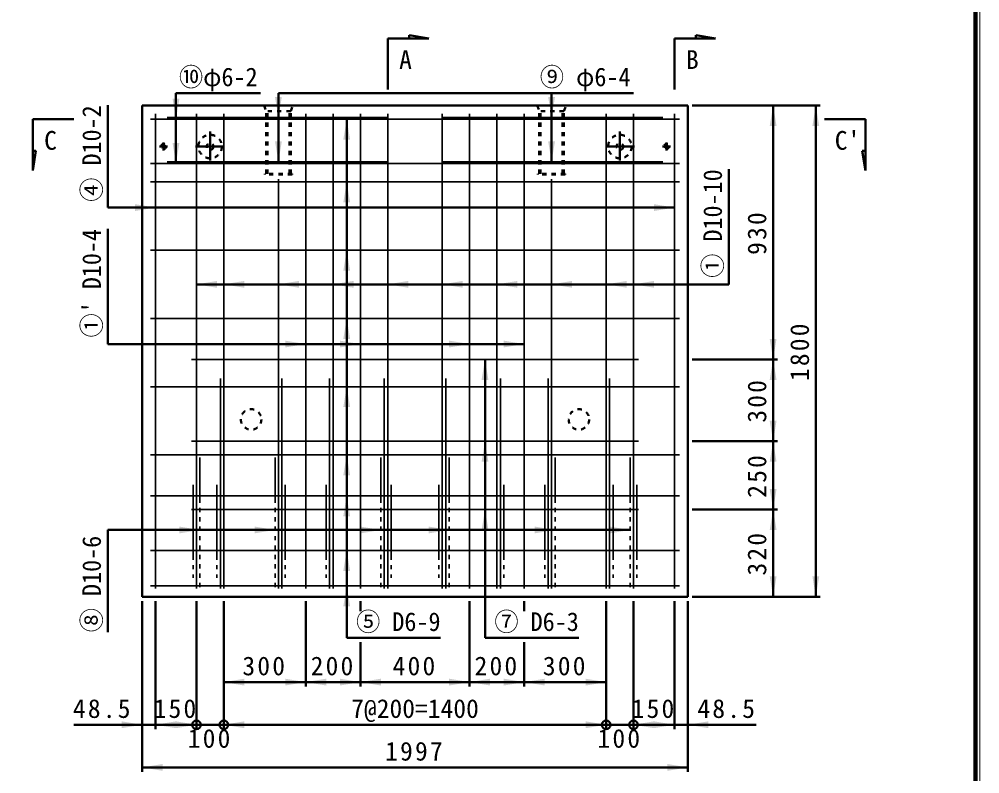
# Model space of a CAD drawing. Units: millimetres, scale not verified. Extents: x 100 to 4105, y 100 to 2870.
# Drawn here: x 2980 to 4105, y 738 to 1623 of the extents above; entities that cross this region are included whole.
import ezdxf
from ezdxf.enums import TextEntityAlignment as Align

# ---------------------------------------------------------------- set-up
doc = ezdxf.new("R2010")
doc.units = ezdxf.units.MM
doc.header["$LTSCALE"] = 5
doc.linetypes.add('USER2', pattern=[13.4, 10, -1.2, 1, -1.2])
doc.linetypes.add('USER3', pattern=[2.2, 1, -1.2])
doc.layers.add('V-nasSTD', color=7, linetype='Continuous', lineweight=50)
doc.styles.add('ＭＳ ゴシック', font='')
doc.styles.get('ＭＳ ゴシック').set_extended_font_data('MS Gothic')

msp = doc.modelspace()

# ---------------------------------------------------------------- hatches: boundary and pattern name
at = {"layer": 'V-nasSTD'}
for points in [[(3283.381, 1531.786), (3287.381, 1531.786), (3283.381, 1507.786), (3279.381, 1531.786)], [(3603.381, 1531.786), (3607.381, 1531.786), (3603.381, 1507.786), (3599.381, 1531.786)], [(3163.381, 1529.866), (3167.381, 1529.866), (3163.381, 1505.866), (3159.381, 1529.866)], [(3862.901, 1497.866), (3866.901, 1497.866), (3862.901, 1521.866), (3858.901, 1497.866)], [(3912.901, 1497.866), (3916.901, 1497.866), (3912.901, 1521.866), (3908.901, 1497.866)], [(3363.381, 1481.866), (3367.381, 1481.866), (3363.381, 1505.866), (3359.381, 1481.866)], [(3163.381, 1478.026), (3167.381, 1478.026), (3163.381, 1454.026), (3159.381, 1478.026)], [(3283.381, 1479.946), (3287.381, 1479.946), (3283.381, 1455.946), (3279.381, 1479.946)], [(3603.381, 1479.946), (3607.381, 1479.946), (3603.381, 1455.946), (3599.381, 1479.946)], [(3363.381, 1408.266), (3367.381, 1408.266), (3363.381, 1432.266), (3359.381, 1408.266)], [(3115.381, 1402.266), (3115.381, 1398.266), (3139.381, 1402.266), (3115.381, 1406.266)], [(3723.381, 1402.266), (3723.381, 1398.266), (3747.381, 1402.266), (3723.381, 1406.266)], [(3363.381, 1328.266), (3367.381, 1328.266), (3363.381, 1352.266), (3359.381, 1328.266)], [(3211.381, 1312.266), (3211.381, 1308.266), (3187.381, 1312.266), (3211.381, 1316.266)], [(3243.381, 1312.266), (3243.381, 1308.266), (3219.381, 1312.266), (3243.381, 1316.266)], [(3307.381, 1312.266), (3307.381, 1308.266), (3283.381, 1312.266), (3307.381, 1316.266)], [(3371.381, 1312.266), (3371.381, 1308.266), (3347.381, 1312.266), (3371.381, 1316.266)], [(3435.381, 1312.266), (3435.381, 1308.266), (3411.381, 1312.266), (3435.381, 1316.266)], [(3499.381, 1312.266), (3499.381, 1308.266), (3475.381, 1312.266), (3499.381, 1316.266)], [(3563.381, 1312.266), (3563.381, 1308.266), (3539.381, 1312.266), (3563.381, 1316.266)], [(3627.381, 1312.266), (3627.381, 1308.266), (3603.381, 1312.266), (3627.381, 1316.266)], [(3691.381, 1312.266), (3691.381, 1308.266), (3667.381, 1312.266), (3691.381, 1316.266)], [(3723.381, 1312.266), (3723.381, 1308.266), (3699.381, 1312.266), (3723.381, 1316.266)], [(3363.381, 1248.266), (3367.381, 1248.266), (3363.381, 1272.266), (3359.381, 1248.266)], [(3291.381, 1242.266), (3291.381, 1238.266), (3315.381, 1242.266), (3291.381, 1246.266)], [(3355.381, 1242.266), (3355.381, 1238.266), (3379.381, 1242.266), (3355.381, 1246.266)], [(3483.381, 1242.266), (3483.381, 1238.266), (3507.381, 1242.266), (3483.381, 1246.266)], [(3547.381, 1242.266), (3547.381, 1238.266), (3571.381, 1242.266), (3547.381, 1246.266)], [(3862.901, 1248.266), (3866.901, 1248.266), (3862.901, 1224.266), (3858.901, 1248.266)], [(3525.381, 1200.266), (3529.381, 1200.266), (3525.381, 1224.266), (3521.381, 1200.266)], [(3862.901, 1200.266), (3866.901, 1200.266), (3862.901, 1224.266), (3858.901, 1200.266)], [(3363.381, 1168.266), (3367.381, 1168.266), (3363.381, 1192.266), (3359.381, 1168.266)], [(3862.901, 1152.266), (3866.901, 1152.266), (3862.901, 1128.266), (3858.901, 1152.266)], [(3525.381, 1104.266), (3529.381, 1104.266), (3525.381, 1128.266), (3521.381, 1104.266)], [(3862.901, 1104.266), (3866.901, 1104.266), (3862.901, 1128.266), (3858.901, 1104.266)], [(3363.381, 1088.266), (3367.381, 1088.266), (3363.381, 1112.266), (3359.381, 1088.266)], [(3862.901, 1072.266), (3866.901, 1072.266), (3862.901, 1048.266), (3858.901, 1072.266)], [(3363.381, 1040.266), (3367.381, 1040.266), (3363.381, 1064.266), (3359.381, 1040.266)], [(3525.381, 1024.266), (3529.381, 1024.266), (3525.381, 1048.266), (3521.381, 1024.266)], [(3862.901, 1024.266), (3866.901, 1024.266), (3862.901, 1048.266), (3858.901, 1024.266)], [(3167.381, 1024.266), (3167.381, 1020.266), (3191.381, 1024.266), (3167.381, 1028.266)], [(3255.381, 1024.266), (3255.381, 1020.266), (3279.381, 1024.266), (3255.381, 1028.266)], [(3379.381, 1024.266), (3379.381, 1020.266), (3403.381, 1024.266), (3379.381, 1028.266)], [(3459.381, 1024.266), (3459.381, 1020.266), (3483.381, 1024.266), (3459.381, 1028.266)], [(3583.381, 1024.266), (3583.381, 1020.266), (3607.381, 1024.266), (3583.381, 1028.266)], [(3671.381, 1024.266), (3671.381, 1020.266), (3695.381, 1024.266), (3671.381, 1028.266)], [(3363.381, 976.266), (3367.381, 976.266), (3363.381, 1000.266), (3359.381, 976.266)], [(3862.901, 969.866), (3866.901, 969.866), (3862.901, 945.866), (3858.901, 969.866)], [(3912.901, 969.866), (3916.901, 969.866), (3912.901, 945.866), (3908.901, 969.866)], [(3363.381, 934.666), (3367.381, 934.666), (3363.381, 958.666), (3359.381, 934.666)], [(3243.381, 845.866), (3243.381, 841.866), (3219.381, 845.866), (3243.381, 849.866)], [(3291.381, 845.866), (3291.381, 841.866), (3315.381, 845.866), (3291.381, 849.866)], [(3339.381, 845.866), (3339.381, 841.866), (3315.381, 845.866), (3339.381, 849.866)], [(3355.381, 845.866), (3355.381, 841.866), (3379.381, 845.866), (3355.381, 849.866)], [(3403.381, 845.866), (3403.381, 841.866), (3379.381, 845.866), (3403.381, 849.866)], [(3483.381, 845.866), (3483.381, 841.866), (3507.381, 845.866), (3483.381, 849.866)], [(3531.381, 845.866), (3531.381, 841.866), (3507.381, 845.866), (3531.381, 849.866)], [(3547.381, 845.866), (3547.381, 841.866), (3571.381, 845.866), (3547.381, 849.866)], [(3595.381, 845.866), (3595.381, 841.866), (3571.381, 845.866), (3595.381, 849.866)], [(3643.381, 845.866), (3643.381, 841.866), (3667.381, 845.866), (3643.381, 849.866)], [(3099.861, 795.866), (3099.861, 791.866), (3123.861, 795.866), (3099.861, 799.866)], [(3163.381, 795.866), (3163.381, 791.866), (3139.381, 795.866), (3163.381, 799.866)], [(3163.381, 795.866), (3163.381, 791.866), (3187.381, 795.866), (3163.381, 799.866)], [(3243.381, 795.866), (3243.381, 791.866), (3219.381, 795.866), (3243.381, 799.866)], [(3243.381, 795.866), (3243.381, 791.866), (3219.381, 795.866), (3243.381, 799.866)], [(3643.381, 795.866), (3643.381, 791.866), (3667.381, 795.866), (3643.381, 799.866)], [(3723.381, 795.866), (3723.381, 791.866), (3699.381, 795.866), (3723.381, 799.866)], [(3723.381, 795.866), (3723.381, 791.866), (3747.381, 795.866), (3723.381, 799.866)], [(3786.901, 795.866), (3786.901, 791.866), (3762.901, 795.866), (3786.901, 799.866)], [(3147.861, 745.866), (3147.861, 741.866), (3123.861, 745.866), (3147.861, 749.866)], [(3738.901, 745.866), (3738.901, 741.866), (3762.901, 745.866), (3738.901, 749.866)]]:
    msp.add_hatch(color=256, dxfattribs=at).paths.add_polyline_path(points)

# ---------------------------------------------------------------- linework, layer by layer
at = {"layer": 'V-nasSTD', "lineweight": 100}
msp.add_line((4100, 105), (4100, 2865), dxfattribs=at)
at = {"layer": 'V-nasSTD'}
for p, q in [((3411.381, 1540.586), (3411.381, 1600.586)), ((3436.381, 1600.586), (3411.381, 1600.586)), ((3436.381, 1600.586), (3436.381, 1604.426)), ((3436.381, 1604.426), (3459.421, 1600.586)), ((3436.381, 1600.586), (3459.421, 1600.586)), ((3747.381, 1540.586), (3747.381, 1600.586)), ((3772.381, 1600.586), (3747.381, 1600.586)), ((3772.381, 1600.586), (3772.381, 1604.426)), ((3772.381, 1604.426), (3795.421, 1600.586)), ((3772.381, 1600.586), (3795.421, 1600.586)), ((3163.381, 1536.586), (3163.381, 1454.026)), ((3163.381, 1536.586), (3262.493, 1536.586)), ((3283.381, 1536.586), (3283.381, 1455.946)), ((3283.381, 1536.586), (3699.381, 1536.586)), ((3603.381, 1536.586), (3603.381, 1455.946)), ((3083.381, 1402.266), (3083.381, 1522.266)), ((3123.861, 1521.866), (3123.861, 945.866)), ((3762.901, 1521.866), (3123.861, 1521.866)), ((3762.901, 945.866), (3762.901, 1521.866)), ((3767.901, 1521.866), (3917.901, 1521.866)), ((3862.901, 1521.866), (3862.901, 1224.266)), ((3912.901, 1521.866), (3912.901, 945.866)), ((2995.533, 1468.906), (2995.533, 1505.866)), ((3043.573, 1505.866), (2995.533, 1505.866)), ((3363.381, 897.866), (3363.381, 1505.866)), ((3922.901, 1505.866), (3970.941, 1505.866)), ((3970.941, 1468.906), (3970.941, 1505.866)), ((2995.533, 1468.906), (2999.373, 1468.906)), ((2999.373, 1468.906), (2995.533, 1445.866)), ((2995.533, 1468.906), (2995.533, 1445.866)), ((3970.941, 1468.906), (3967.101, 1468.906)), ((3967.101, 1468.906), (3970.941, 1445.866)), ((3970.941, 1468.906), (3970.941, 1445.866)), ((3810.901, 1312.266), (3810.901, 1447.266)), ((3747.381, 1402.266), (3083.381, 1402.266)), ((3083.381, 1242.266), (3083.381, 1377.266)), ((3810.901, 1312.266), (3187.381, 1312.266)), ((3571.381, 1242.266), (3083.381, 1242.266)), ((3525.381, 897.866), (3525.381, 1224.266)), ((3767.901, 1224.266), (3867.901, 1224.266)), ((3862.901, 1224.266), (3862.901, 1128.266)), ((3767.901, 1128.266), (3867.901, 1128.266)), ((3862.901, 1128.266), (3862.901, 1048.266)), ((3767.901, 1048.266), (3867.901, 1048.266)), ((3862.901, 945.866), (3862.901, 1048.266)), ((3083.381, 904.266), (3083.381, 1024.266)), ((3695.381, 1024.266), (3083.381, 1024.266)), ((3123.861, 945.866), (3762.901, 945.866)), ((3767.901, 945.866), (3917.901, 945.866)), ((3123.861, 940.866), (3123.861, 740.866)), ((3139.381, 940.866), (3139.381, 790.866)), ((3187.381, 940.866), (3187.381, 790.866)), ((3219.381, 940.866), (3219.381, 790.866)), ((3315.381, 940.866), (3315.381, 840.866)), ((3379.381, 940.866), (3379.381, 928.866)), ((3507.381, 940.866), (3507.381, 840.866)), ((3571.381, 940.866), (3571.381, 928.866)), ((3667.381, 940.866), (3667.381, 790.866)), ((3699.381, 940.866), (3699.381, 790.866)), ((3747.381, 940.866), (3747.381, 790.866)), ((3762.901, 940.866), (3762.901, 740.866)), ((3363.381, 897.866), (3473.381, 897.866)), ((3379.381, 892.866), (3379.381, 840.866)), ((3525.381, 897.866), (3635.381, 897.866)), ((3571.381, 892.866), (3571.381, 840.866)), ((3219.381, 845.866), (3315.381, 845.866)), ((3379.381, 845.866), (3315.381, 845.866)), ((3507.381, 845.866), (3379.381, 845.866)), ((3571.381, 845.866), (3507.381, 845.866)), ((3667.381, 845.866), (3571.381, 845.866)), ((3043.861, 795.866), (3123.861, 795.866)), ((3123.861, 795.866), (3139.381, 795.866)), ((3139.381, 795.866), (3187.381, 795.866)), ((3187.381, 795.866), (3219.381, 795.866)), ((3219.381, 795.866), (3667.381, 795.866)), ((3699.381, 795.866), (3667.381, 795.866)), ((3747.381, 795.866), (3699.381, 795.866)), ((3762.901, 795.866), (3747.381, 795.866)), ((3842.901, 795.866), (3762.901, 795.866)), ((3123.861, 745.866), (3762.901, 745.866))]:
    msp.add_line(p, q, dxfattribs=at)
at = {"layer": 'V-nasSTD', "linetype": 'USER3'}
for p, q in [((3266.581, 1521.866), (3268.981, 1515.466)), ((3297.781, 1515.466), (3300.181, 1521.866)), ((3586.581, 1521.866), (3588.981, 1515.466)), ((3617.781, 1515.466), (3620.181, 1521.866)), ((3268.981, 1441.866), (3268.981, 1515.466)), ((3297.781, 1515.466), (3268.981, 1515.466)), ((3270.581, 1441.866), (3270.581, 1515.466)), ((3296.181, 1441.866), (3296.181, 1515.466)), ((3297.781, 1441.866), (3297.781, 1515.466)), ((3588.981, 1441.866), (3588.981, 1515.466)), ((3617.781, 1515.466), (3588.981, 1515.466)), ((3590.581, 1441.866), (3590.581, 1515.466)), ((3616.181, 1441.866), (3616.181, 1515.466)), ((3617.781, 1441.866), (3617.781, 1515.466)), ((3299.381, 1441.866), (3267.381, 1441.866)), ((3267.381, 1441.226), (3267.381, 1441.866)), ((3299.381, 1441.226), (3267.381, 1441.226)), ((3299.381, 1441.226), (3299.381, 1441.866)), ((3619.381, 1441.866), (3587.381, 1441.866)), ((3587.381, 1441.226), (3587.381, 1441.866)), ((3619.381, 1441.226), (3587.381, 1441.226)), ((3619.381, 1441.226), (3619.381, 1441.866))]:
    msp.add_line(p, q, dxfattribs=at)
at = {"layer": 'V-nasSTD', "lineweight": 35}
for p, q in [((3139.381, 1512.266), (3139.381, 955.466)), ((3187.381, 1512.266), (3187.381, 955.466)), ((3219.381, 1512.266), (3219.381, 955.466)), ((3315.381, 1512.266), (3315.381, 955.466)), ((3347.381, 1512.266), (3347.381, 955.466)), ((3379.381, 1512.266), (3379.381, 955.466)), ((3411.381, 1512.266), (3411.381, 955.466)), ((3475.381, 1512.266), (3475.381, 955.466)), ((3507.381, 1512.266), (3507.381, 955.466)), ((3539.381, 1512.266), (3539.381, 955.466)), ((3571.381, 1512.266), (3571.381, 955.466)), ((3667.381, 1512.266), (3667.381, 955.466)), ((3699.381, 1512.266), (3699.381, 955.466)), ((3747.381, 1512.266), (3747.381, 955.466)), ((3133.461, 1505.866), (3753.301, 1505.866)), ((3152.981, 1507.786), (3411.381, 1507.786)), ((3733.781, 1507.786), (3475.381, 1507.786)), ((3133.461, 1454.026), (3753.301, 1454.026)), ((3152.981, 1455.946), (3411.381, 1455.946)), ((3733.781, 1455.946), (3475.381, 1455.946)), ((3133.461, 1432.266), (3753.301, 1432.266)), ((3283.381, 1435.466), (3283.381, 955.466)), ((3603.381, 1435.466), (3603.381, 955.466)), ((3133.461, 1352.266), (3753.301, 1352.266)), ((3133.461, 1272.266), (3753.301, 1272.266)), ((3181.461, 1224.266), (3705.301, 1224.266)), ((3215.381, 1201.866), (3215.381, 955.466)), ((3287.381, 1201.866), (3287.381, 955.466)), ((3343.381, 1201.866), (3343.381, 955.466)), ((3407.381, 1201.866), (3407.381, 955.466)), ((3479.381, 1201.866), (3479.381, 955.466)), ((3543.381, 1201.866), (3543.381, 955.466)), ((3599.381, 1201.866), (3599.381, 955.466)), ((3671.381, 1201.866), (3671.381, 955.466)), ((3133.461, 1192.266), (3753.301, 1192.266)), ((3181.461, 1128.266), (3705.301, 1128.266)), ((3133.461, 1112.266), (3753.301, 1112.266)), ((3191.381, 1109.177), (3191.381, 1061.177)), ((3279.381, 1109.177), (3279.381, 1061.177)), ((3403.381, 1109.177), (3403.381, 1061.177)), ((3483.381, 1109.177), (3483.381, 1061.177)), ((3607.381, 1109.177), (3607.381, 1061.177)), ((3695.381, 1109.177), (3695.381, 1061.177)), ((3183.381, 1076.992), (3183.381, 994.112)), ((3211.381, 1076.992), (3211.381, 994.112)), ((3291.381, 1076.992), (3291.381, 994.112)), ((3339.381, 1076.992), (3339.381, 994.112)), ((3415.381, 1076.992), (3415.381, 994.112)), ((3471.381, 1076.992), (3471.381, 994.112)), ((3547.381, 1076.992), (3547.381, 994.112)), ((3595.381, 1076.992), (3595.381, 994.112)), ((3675.381, 1076.992), (3675.381, 994.112)), ((3703.381, 1076.992), (3703.381, 994.112)), ((3133.461, 1064.266), (3753.301, 1064.266)), ((3181.461, 1048.266), (3705.301, 1048.266)), ((3133.461, 1000.266), (3753.301, 1000.266)), ((3133.461, 958.666), (3753.301, 958.666))]:
    msp.add_line(p, q, dxfattribs=at)
at = {"layer": 'V-nasSTD', "linetype": 'USER2'}
for p, q in [((3203.381, 1491.306), (3203.381, 1457.386)), ((3683.381, 1491.306), (3683.381, 1457.386)), ((3148.821, 1469.066), (3148.821, 1478.666)), ((3737.941, 1469.066), (3737.941, 1478.666)), ((3144.021, 1473.866), (3153.621, 1473.866)), ((3186.421, 1473.866), (3220.341, 1473.866)), ((3666.421, 1473.866), (3700.341, 1473.866)), ((3733.141, 1473.866), (3742.741, 1473.866))]:
    msp.add_line(p, q, dxfattribs=at)
at = {"layer": 'V-nasSTD', "linetype": 'USER3', "lineweight": 35}
for p, q in [((3191.381, 1061.177), (3191.381, 952.906)), ((3279.381, 1061.177), (3279.381, 952.906)), ((3403.381, 1061.177), (3403.381, 952.906)), ((3483.381, 1061.177), (3483.381, 952.906)), ((3607.381, 1061.177), (3607.381, 952.906)), ((3695.381, 1061.177), (3695.381, 952.906)), ((3183.381, 994.112), (3183.381, 968.266)), ((3211.381, 994.112), (3211.381, 968.266)), ((3291.381, 994.112), (3291.381, 968.266)), ((3339.381, 994.112), (3339.381, 968.266)), ((3415.381, 994.112), (3415.381, 968.266)), ((3471.381, 994.112), (3471.381, 968.266)), ((3547.381, 994.112), (3547.381, 968.266)), ((3595.381, 994.112), (3595.381, 968.266)), ((3675.381, 994.112), (3675.381, 968.266)), ((3703.381, 994.112), (3703.381, 968.266))]:
    msp.add_line(p, q, dxfattribs=at)
at = {"layer": 'V-nasSTD', "lineweight": 13}
msp.add_lwpolyline([(100, 100), (100, 2870), (4105, 2870), (4105, 100)], close=True, dxfattribs=at)
at = {"layer": 'V-nasSTD', "linetype": 'USER3'}
for centre, radius in [((3203.381, 1473.866), 13.76), ((3683.381, 1473.866), 13.76), ((3148.821, 1473.866), 3.04), ((3148.821, 1473.866), 1.92), ((3148.821, 1473.866), 1.6), ((3203.381, 1473.866), 4), ((3683.381, 1473.866), 4), ((3737.941, 1473.866), 3.04), ((3737.941, 1473.866), 1.92), ((3737.941, 1473.866), 1.6), ((3251.381, 1153.866), 12), ((3635.381, 1153.866), 12)]:
    msp.add_circle(centre, radius, dxfattribs=at)
at = {"layer": 'V-nasSTD'}
for centre in [(3187.381, 795.866), (3219.381, 795.866), (3667.381, 795.866), (3699.381, 795.866)]:
    msp.add_circle(centre, 5, dxfattribs=at)

# ---------------------------------------------------------------- texts
at = {"layer": 'V-nasSTD', "style": 'ＭＳ ゴシック'}
for s, p in [('A', (3432.247, 1586.762)), ('B', (3768.247, 1586.762)), ('C', (3016.399, 1492.042)), ("C'", (3950.076, 1492.042)), ('7@200=1400', (3443.381, 825.866))]:
    msp.add_text(s, height=21.99, dxfattribs=at).set_placement(p, align=Align.TOP_CENTER)
at = {"layer": 'V-nasSTD', "style": 'ＭＳ ゴシック', "width": 0.95}
for s, p in [('⑩φ6-2', (3212.937, 1566.394)), ('⑨ φ6-4', (3642.746, 1566.394)), ('⑤ D6-9', (3423.825, 927.674)), ('⑦ D6-3', (3585.825, 927.674))]:
    msp.add_text(s, height=21.85, dxfattribs=at).set_placement(p, align=Align.TOP_CENTER)
for s, p in [('④ D10-2', (3053.573, 1465.631)), ('① D10-10', (3781.093, 1383.551)), ("①' D10-4", (3053.573, 1313.551)), ('⑧ D10-6', (3053.573, 960.901))]:
    msp.add_text(s, height=21.85, rotation=90, dxfattribs=at).set_placement(p, align=Align.TOP_CENTER)
at = {"layer": 'V-nasSTD', "char_height": 21.99, "attachment_point": 2, "rotation": 90, "style": 'ＭＳ ゴシック'}
for s, insert in [('\\T1.17;930', (3832.901, 1373.066)), ('\\T1.17;1800', (3882.901, 1233.866)), ('\\T1.17;300', (3832.901, 1176.266)), ('\\T1.17;250', (3832.901, 1088.266)), ('\\T1.17;320', (3832.901, 997.066))]:
    msp.add_mtext(s, dxfattribs=dict(at, insert=insert))
at = {"layer": 'V-nasSTD', "char_height": 21.99, "attachment_point": 2, "style": 'ＭＳ ゴシック'}
for s, insert in [('\\T1.17;300', (3267.381, 875.866)), ('\\T1.17;200', (3347.381, 875.866)), ('\\T1.17;400', (3443.381, 875.866)), ('\\T1.17;200', (3539.381, 875.866)), ('\\T1.17;300', (3619.381, 875.866)), ('\\T1.17;48.5', (3077.611, 825.866)), ('\\T1.17;150', (3163.381, 825.866)), ('\\T1.17;150', (3723.381, 825.866)), ('\\T1.17;48.5', (3809.151, 825.866)), ('\\T1.17;100', (3203.381, 790.866)), ('\\T1.17;100', (3683.381, 790.866)), ('\\T1.17;1997', (3443.381, 775.866))]:
    msp.add_mtext(s, dxfattribs=dict(at, insert=insert))

doc.saveas('drawing.dxf')
